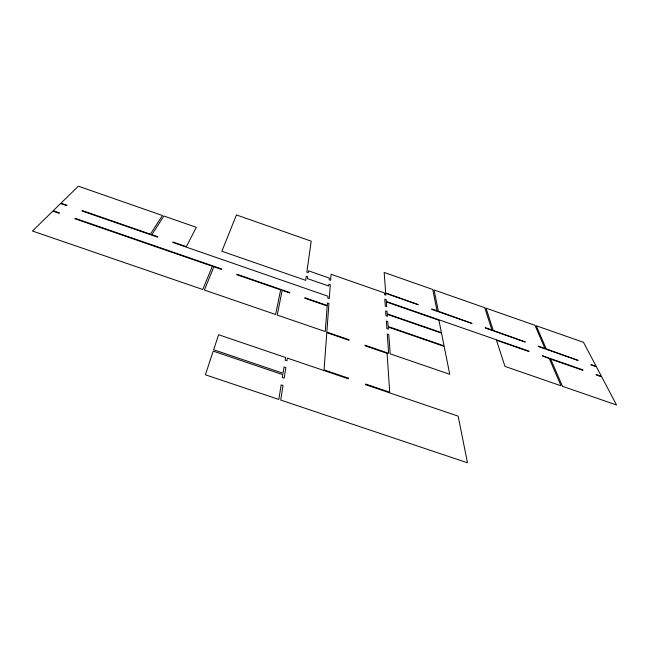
<?xml version="1.0" encoding="UTF-8"?>
<svg xmlns="http://www.w3.org/2000/svg" width="649" height="649" viewBox="0 0 649 649"><rect width="100%" height="100%" fill="white"/><g stroke="black" fill="none" stroke-linecap="round" stroke-linejoin="round"><path stroke-width="0.97" d="M348.359 378.14L348.343 378.829L287.345 358.102L286.923 360.787L285.162 360.195L285.592 357.51L218.608 334.746L213.651 349.762L283.045 373.24L284.059 366.969L285.852 367.569L284.181 378.148L282.347 377.523L282.818 374.66L213.205 351.117L205.4 374.781L278.802 399.435L281.163 384.873L283.021 385.498L280.725 400.076L467.483 462.802L458.137 416.139L365.647 384.711L365.638 384.013L389.708 392.199L387.096 353.364L364.998 345.779L364.981 345.187L388.629 353.307L387.266 334.008L388.767 334.527L390.211 353.851L449.749 374.295L444.159 346.396L388.216 327.055L388.37 329.165L386.885 328.645L386.35 321.044L387.802 321.547L388.183 326.536L444.054 345.852L441.515 333.164L387.275 314.351L387.421 316.331L385.977 315.836L385.628 310.928L387.055 311.423L387.234 313.865L441.409 332.653L438.919 320.233L386.35 301.947L386.699 306.628L385.287 306.141L384.792 299.173L386.179 299.651L386.317 301.485L528.854 351.077L529.049 351.588L496.453 340.246L504.979 366.409L561.044 385.798L549.338 358.646L542.377 355.782L582.713 369.816L582.98 370.352L550.693 359.116L562.48 386.293L616.55 404.992L601.72 376.866L596.39 375.017L596.106 374.473L601.436 376.331L596.415 366.815L591.215 364.998L590.947 364.487L596.147 366.296L583.508 342.323L536.22 325.749L546.255 348.902L578.097 360.422L538.548 346.639L538.337 346.144L544.941 348.44L534.963 325.311L485.996 308.145L493.248 330.422L525.317 342.023L485.411 328.11L485.257 327.631L491.918 329.952L484.73 307.707L434.035 289.941L438.383 311.285L472.05 323.453L431.747 309.403L431.658 308.94L437.037 310.814L432.761 289.495L384.159 272.458L385.676 292.91L418.248 304.697L385.709 293.348L385.839 295.125L384.476 294.654L384.346 292.877L331.063 274.3L330.625 280.303L329.23 279.816L329.368 278.088L308.486 270.82L308.234 272.629L306.831 272.142L311.204 241.177L236.439 214.933L221.861 251.228L305.671 280.336L306.247 276.263L307.667 276.766L307.415 278.608L328.751 286.031L328.889 284.238L330.3 284.733L329.286 298.637L327.818 298.134L327.964 296.212L172.675 242.393L172.91 241.98L186.36 246.644L196.298 227.312L163.856 216.003L151.89 234.695L157.91 236.78L157.658 237.185L81.969 210.957L82.318 210.576L150.39 234.175L162.445 215.509L78.367 186.198L60.974 203.178L67.082 205.295L66.717 205.668L60.592 203.543L53.234 210.73L59.513 212.904L59.124 213.294L52.837 211.12L32.45 231.02L202.772 289.503L212.345 266.26L74.813 218.721L75.187 218.324L221.674 268.97L221.504 269.424L213.87 266.788L204.403 290.054L275.606 314.505L280.644 289.868L236.731 274.689L236.885 274.227L289.787 292.512L289.697 292.999L282.153 290.387L277.212 315.057L325.238 331.542L327.21 305.971L304.73 298.199L304.795 297.704L327.25 305.468L327.445 302.994L328.929 303.513L326.828 332.093L349.089 339.735L349.081 340.311L326.788 332.661L324.062 369.889L348.359 378.14"/></g></svg>
